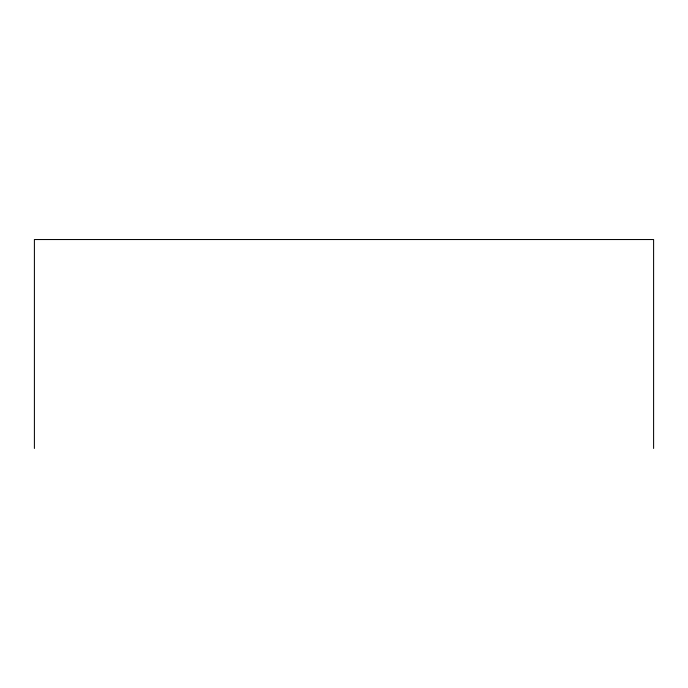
<?xml version="1.0" encoding="UTF-8"?>
<svg xmlns="http://www.w3.org/2000/svg" width="688" height="688" viewBox="0 0 688 688"><rect width="100%" height="100%" fill="white"/><g stroke="black" fill="none" stroke-linecap="round" stroke-linejoin="round"><path stroke-width="1.03" d="M653.6 448.464L653.6 239.536L34.4 239.536L34.4 448.464"/></g></svg>
